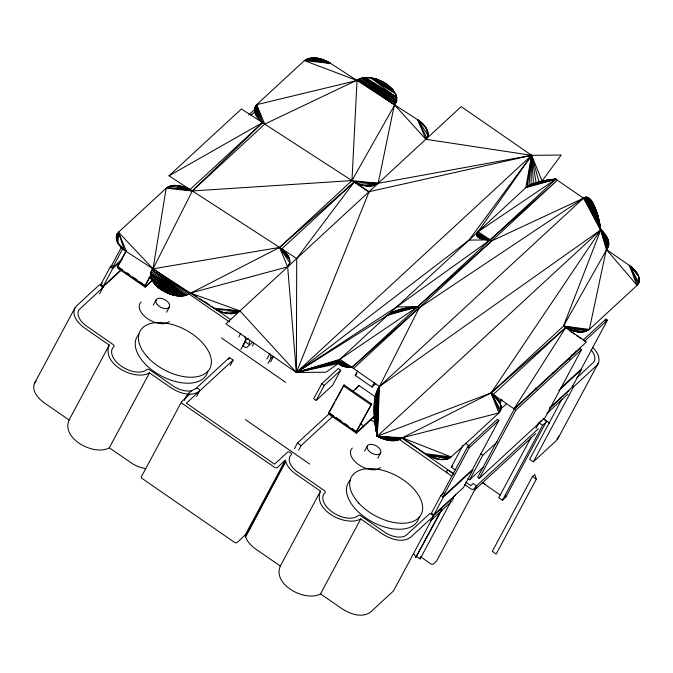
<?xml version="1.0" encoding="UTF-8"?>
<svg xmlns="http://www.w3.org/2000/svg" width="673" height="673" viewBox="0 0 673 673"><rect width="100%" height="100%" fill="white"/><g stroke="black" fill="none" stroke-linecap="round" stroke-linejoin="round"><path stroke-width="1.01" d="M376.518 432.781L377.292 436.197L491.097 392.931L563.486 326.102L607.904 247.462L608.712 245.022L583.483 198.19L419.262 307.771L351.971 367.416L338.46 363.454L325.892 372.219L296.372 372.506L296.709 258.508L354.276 181.971L378.142 183.334L531.636 155.328L561.164 155.042L542.043 180.978L531.022 184.478L525.79 187.691L339.882 359.315C334.178 366.003 347.605 367.744 351.971 367.416L379.471 386.512L377.292 436.197C384.662 440.108 394.967 443.364 402.328 437.803L491.097 392.931L565.757 327.549C572.639 331.301 582.381 334.641 589.371 329.391L637.079 285.352C643.178 278.429 635.27 269.293 629.297 265.355L606.331 249.481L593.106 203.229C591.5 199.974 587.31 194.783 583.483 198.19L379.471 386.512C370.512 401.158 374.44 420.196 377.292 436.197L379.177 437.189M608.712 245.022C609.385 238.949 605.069 233.666 600.753 229.914L584.139 197.669M380.514 437.812L377.292 436.197L377.671 388.96M381.869 438.384L377.292 436.197L378.243 388.001M268.039 363.504L271.017 357.96L270.681 355.647M383.231 438.889L377.292 436.197L378.84 387.185M338.46 363.454L296.372 372.506L239.941 310.909C232.067 316.562 221.257 312.709 213.762 308.167L126.549 251.685C120.543 248.034 112.374 239.108 118.473 232.235L166.181 188.196C174.063 182.543 184.873 186.396 192.36 190.939L296.709 258.508M119.197 245.022L122.427 248.53L117.994 243.205L118.473 232.235L153.032 268.83L189.719 293.605L279.573 247.42L354.276 181.971C361.342 185.529 371.134 188.591 378.142 183.334L394.412 104.719L396.59 101.143L396.557 96.668M348.336 367.214L351.971 367.416L555.873 179.186L538.98 181.727L531.636 155.328L461.224 106.637L225.96 323.814L296.372 372.506L339.882 359.315L417.672 306.762L491.652 240.951L583.483 198.19L555.873 179.186L542.043 180.978L531.636 155.328L369.098 191.687L264.75 124.11C258.743 120.459 250.575 111.533 256.665 104.668L304.381 60.62C312.264 54.976 323.074 58.82 330.561 63.363L417.773 119.844C423.78 123.496 431.957 132.421 425.858 139.294L394.412 104.719L358.482 79.422L264.75 124.11L192.36 190.939L153.032 268.83C146.891 275.265 153.823 284.359 159.493 288.389M256.194 115.63L256.665 104.668L357.035 80.508L351.962 180.591L279.573 247.42L153.032 268.83L151.896 270.125L150.676 273.238L185.201 295.607L189.719 293.605L151.896 270.125L186.236 295.321L189.719 293.605M252.4 342.288L247.117 347.159A2.263 1.296 28.2 0 1 244.358 346.839A2.263 1.296 28.2 0 1 243.39 344.677L245.393 340.841L248.253 338.199M376.072 430.518L377.292 436.197L402.328 437.803L425.286 453.678C432.562 458.414 443.305 462.603 451.171 456.967L498.886 412.928C504.683 405.819 497.212 396.935 491.097 392.931L600.753 229.914L597.809 215.251L593.106 203.229M501.065 408.839L500.914 405.432L500.653 410.362L491.097 392.931L496.851 398.021L499.475 401.739M638.854 282.795L638.551 276.031L629.297 265.355L638.854 282.795L639.114 277.856L639.266 281.272M542.043 180.978L555.873 179.186L478.074 231.739L491.652 240.951L490.121 239.891C485.763 240.11 472.37 238.435 478.074 231.739L531.636 155.328L425.858 139.294L417.773 119.844C422.518 124.404 431.132 130.52 426.892 138.108L417.773 119.844L428.011 135.248L426.329 128.324L419.935 121.367L423.637 124.724M116.505 239.613L117.439 233.422L116.311 236.282M126.549 251.685L118.473 232.235L117.094 241.397L117.439 233.422L116.244 237.906M255.286 113.821L256.665 104.668L264.75 124.11M153.032 268.83L166.181 188.196L192.36 190.939L351.962 180.591L378.142 183.334L375.214 185.117M254.697 112.046L256.665 104.668L262.596 122.595L192.36 190.939L167.51 187.203C175.746 182.804 184.739 187.574 192.36 190.939L170.95 185.841M558.767 436.138L556.369 440.579L533.336 461.846L529.659 459.306L561.905 399.173M638.122 284.157L629.297 265.355L637.079 285.352L606.331 249.481L589.371 329.391L563.486 326.102L582.591 332.008L570.62 329.921L563.486 326.102L586.452 331.158C579.47 333.303 571.957 330.973 565.757 327.549L493.216 394.521L514.054 408.805L586.444 341.985L563.486 326.102L600.753 229.914L600.223 226.271M255.639 105.854L254.512 108.706L256.665 104.668L260.628 120.955M254.436 110.33L256.665 104.668L258.886 119.23M237.022 312.693L239.941 310.909L190.409 293.041L287.657 266.861C293.192 260.813 286.959 252.737 281.735 248.934L354.276 181.971C361.485 185.706 370.89 188.289 378.142 183.334L359.205 184.2M396.59 101.143L361.199 78.219L359.323 78.968L395.976 102.708L396.59 101.143L362.234 77.942L358.482 79.422L395.539 103.423L351.962 180.591M36.106 381.103C29.435 388.801 38.201 398.87 44.805 403.22L69.083 420.002C60.94 438.754 94.321 456.277 109.304 447.823L149.482 372.884L170.698 387.555C178.757 392.813 190.695 397.465 199.41 391.198A2.263 1.296 28.2 0 0 198.619 389.061A2.263 1.296 28.2 0 0 195.801 388.607C190.501 390.862 186.127 394.647 184.293 400.519M533.336 461.846L573.514 386.908L596.547 365.649C602.108 360.08 597.254 351.55 592.492 347.226M345.838 366.894L351.971 367.416L338.183 362.486L296.372 372.506L369.098 191.687M288.692 265.675L289.811 262.823L289.626 259.484L279.573 247.42L287.657 266.861L296.372 372.506L396.641 306.913L417.731 306.711L419.262 307.771L379.471 386.512L600.753 229.914L599.82 223.966M99.579 293.857L103.053 287.379L99.377 284.839L76.343 306.106C69.563 313.778 78.362 323.932 84.983 328.281L109.262 345.072L69.083 420.002M287.657 266.861L289.811 262.823L279.573 247.42M34.239 383.803L75.149 307.494M120.728 270.075L103.263 286.202L100.815 284.511L110.313 266.794L111.827 265.389M121.687 246.755L110.767 267.114L112.29 265.709M122.722 248.732L112.298 268.174L122.175 259.055M103.263 286.202L112.761 268.485L121.115 260.779M151.139 275.19L144.956 285.932L117.405 266.887L126.171 250.533M122.124 258.861L117.405 266.887M123.1 257.044L125.531 252.501M144.956 285.932L151.29 274.13M122.553 269.839L118.246 266.861L117.59 268.09L145.141 287.144L152.376 279.842L148.935 277.461M153.301 305.13L156.119 299.88M166.593 312.255L169.411 306.997M141.414 476.711L181.592 401.773M196.592 396.548L199.57 390.996M238.772 337.038L240.757 333.337M228.467 359.374L229.459 357.523L233.136 360.063L230.158 365.616M240.833 349.413L245.393 340.841M242.675 346.444L245.157 341.817L249.002 344.475L249.624 340.698M252.358 346.006L253.847 343.23M266.937 358.995L269.915 353.443M270.571 361.897L273.549 356.345L271.017 357.96M321.787 383.728L313.753 398.71L316.201 400.41L332.647 385.217L340.689 370.234L338.241 368.543L321.787 383.728L324.235 385.419L340.689 370.234M316.201 400.41L324.235 385.419M141.574 476.509A2.263 1.296 28.2 0 0 142.424 478.688L234.254 542.194A2.263 1.296 28.2 0 0 237.081 542.547L245.098 535.144L285.285 460.214C286.656 466.238 291.342 470.864 296.213 474.339L320.491 491.13L280.305 566.069C272.153 584.803 305.559 602.343 320.533 593.88L360.711 518.942L381.928 533.613C389.987 538.871 401.916 543.523 410.639 537.264L433.673 515.998L429.997 513.457L405.777 535.599A18.465 10.566 28.2 0 1 385.932 533.075L360.938 515.913A2.263 1.296 28.2 0 0 358.154 515.526L357.498 516.065A20.358 11.643 28.2 0 1 332.706 512.33A20.358 11.643 28.2 0 1 324.512 493.259L325.084 492.661A2.263 1.296 28.2 0 0 324.209 490.516L296.297 471.1A18.465 10.566 28.2 0 1 290.324 455.772L291.308 454.645A2.263 1.296 28.2 0 0 290.341 452.483A2.263 1.296 28.2 0 0 287.573 452.163L274.576 464.16L186.413 403.203L233.136 360.063M294.471 448.605L297.441 443.053L329.105 413.828M298.635 450.22L301.117 445.593L332.756 416.394M328.634 412.944L344.063 384.939L371.614 403.985L356.185 431.999L328.634 412.944L329.45 412.187M329.938 411.279L334.809 402.193M335.785 400.376L344.063 384.939M375.862 383.517L372.034 387.051L355.201 375.408L357.556 371.008M375.45 396.902L359.088 385.587L355.361 389.65M372.034 387.051L374.398 382.643M356.185 431.999L371.614 403.985M333.774 415.906L329.476 412.928L328.819 414.156L356.37 433.202L357.026 431.973L374.356 415.981M362.949 427.128L363.605 425.9L360.164 423.519M364.53 451.196L367.349 445.938M377.822 458.313L380.64 453.055M455.478 469.981L451.305 467.096L462.99 445.299M443.961 492.611L440.924 495.412L431.427 513.12L433.883 514.82L463.495 487.479L472.993 469.771L443.372 497.103L433.883 514.82M441.387 495.732L467.685 446.679L497.297 419.338L498.828 420.398L472.53 469.451L442.918 496.783L469.216 447.738L498.828 420.398M433.673 515.998L393.486 590.936L370.453 612.194C361.738 618.462 349.8 613.81 341.749 608.552L320.533 593.88M413.971 553.988A18.465 10.566 28.2 0 1 415.796 557.311L441.631 509.343M415.838 557.454L442.085 509.394M416.789 556.579L420.129 558.884L450.876 501.528M468.004 478.646L469.67 479.799L482.819 455.276L497.339 441.875M514.231 409.218L477.704 477.342L479.235 478.402L545.046 417.655L581.573 349.531L580.042 348.471L514.231 409.218L515.762 410.278L581.573 349.531M479.235 478.402L515.762 410.278M465.766 482.146L470.831 485.645L473.136 483.525L476.812 486.066L436.626 560.996L433.336 564.033A2.263 1.296 28.2 0 1 430.51 563.68L420.347 556.647M569.324 359.399L571.806 354.772M574.33 353.981L575.819 351.205M531.005 437.576L498.76 497.709L502.437 500.249L505.726 497.212A2.263 1.296 28.2 0 0 505.734 495.892M535.969 428.322L538.947 422.77L541.243 420.65M502.437 500.249L542.615 425.311L545.912 422.274A2.263 1.296 28.2 0 0 545.063 420.095L543.363 418.926M505.886 497.01L546.064 422.072M604.892 320.954L605.885 319.103L607.416 320.163L581.119 369.216L560.617 388.136M532.52 476.4L492.333 551.338L496.127 554.123L536.314 479.193L534.799 474.6L532.52 476.4L536.314 479.193M557.564 439.191L598.474 362.882M514.054 408.805L565.757 327.549M355.84 182.248L355.462 182.736L369.04 192.125M341.775 365.851L351.971 367.416L338.898 360.4L296.372 372.506L469.031 240.093L531.636 155.328L536.095 182.56L555.873 179.186L525.79 187.691L531.636 155.328L296.372 372.506L338.326 361.468L351.971 367.416L343.642 366.432M109.262 345.072C101.076 363.79 134.533 381.355 149.482 372.884M320.491 491.13C312.373 509.873 345.703 527.396 360.711 518.942M190.047 189.559L168.999 175.813L241.388 108.984L262.596 122.595L190.047 189.559L185.117 187.33L192.36 190.939L175.232 185.403M248.69 115.024L254.764 109.413M250.987 115.377L254.781 111.878M100.815 284.511L102.33 283.106M101.716 288.128L120.955 270.369M103.053 287.379L79.103 309.706A18.465 10.566 28.2 0 0 85.076 325.042L112.98 344.45A2.263 1.296 28.2 0 1 113.863 346.603L113.283 347.192A20.358 11.643 28.2 0 0 121.477 366.263A20.358 11.643 28.2 0 0 146.277 370.007L146.924 369.469A2.263 1.296 28.2 0 1 149.717 369.856L174.702 387.017A18.465 10.566 28.2 0 0 191.502 390.719M145.141 287.144L151.719 281.07M189.769 394.168L181.752 401.571A2.263 1.296 28.2 0 0 182.602 403.75L274.441 467.255A2.263 1.296 28.2 0 0 277.259 467.617L285.285 460.214M195.767 388.632L229.459 357.523M353.451 368.518L557.463 180.196L490.171 239.84L396.641 306.913M355.201 375.408L356.732 373.995M352.946 391.257L359.088 385.587M356.37 433.202L374.466 416.494M384.594 439.343L377.292 436.197L600.753 229.914L599.374 221.703M499.206 401.983L501.486 399.88M499.231 402.647L502.268 399.846M500.359 409.436L506.466 403.792M583.104 340.134L605.885 319.103M584.635 341.194L607.416 320.163M451.305 467.096L452.836 465.691M558.792 390.559L581.573 369.527L572.075 387.244L549.294 408.275M576.736 377.999L593.788 362.04A18.465 10.566 28.2 0 0 591.054 349.825M469.67 479.799L483.424 467.104M433.101 516.031L453.88 496.851A20.737 11.862 28.2 0 0 455.646 494.293M549.757 408.351L568.996 390.592M430.476 520.936L451.247 501.755A20.737 11.862 28.2 0 0 453.434 497.675M547.124 413.256L567.903 394.075M475.979 486.335L538.358 428.751M476.812 486.066L473.514 489.103A2.263 1.296 28.2 0 1 470.696 488.741L464.765 484.636M474.12 490.533L535.733 433.656M296.372 372.506L387.589 315.267C396.161 308.949 407.325 307.536 417.672 306.762L419.262 307.771M168.999 175.813L262.596 122.595M369.098 186.127L378.142 183.334L364.261 185.622M387.589 315.267L417.672 306.762L413.525 307.031M548.47 179.842L555.873 179.186L527.169 186.606L531.636 155.328L533.42 183.485L555.873 179.186L551.725 179.464M388.969 314.173L417.672 306.762L410.269 307.41M555.873 179.186L528.919 185.521L531.636 155.328L531.022 184.478L555.873 179.186L545.223 180.347M390.727 313.096L417.672 306.762L407.03 307.923M448.252 458.734L439.839 459.466L432.419 457.497L427.557 455.125L448.252 458.734L444.39 459.583L439.839 459.466L434.918 458.38M392.822 312.053L417.672 306.762L403.842 308.554M363.327 77.732L362.234 77.942L396.767 100.311L396.843 98.536L364.472 77.572L363.327 77.732L396.767 100.311L364.472 77.572L366.903 77.462M395.219 311.061L417.672 306.762L400.78 309.294M397.894 310.135L417.672 306.762M223.545 312.592L228.526 313.568L239.941 310.909L216.075 309.546L223.545 312.592L239.941 310.909L235.18 313.256L230.898 313.702L239.941 310.909L213.762 308.167M164.372 291.552C170.673 294.9 178.059 297.054 185.201 295.607L150.592 274.113L184.108 295.817L150.592 275.013L180.532 296.086L182.963 295.969L150.592 275.013M469.031 240.093L490.121 239.891L477.098 232.824M369.485 77.614L365.666 77.488L396.75 97.61C393.074 84.705 378.352 77.555 365.666 77.488L370.823 77.782L394.933 92.748L372.177 78.018L394.311 91.764L373.549 78.312L393.621 90.771L374.928 78.665L392.847 89.795L385.595 83.502L376.308 79.086L392.847 89.795L385.595 83.502M486.529 239.638L490.171 239.84L476.526 233.893M177.95 295.935L180.532 296.086L150.693 275.93C152.973 285.512 162.403 291.392 171.127 294.463L154.597 283.754L151.972 279.808L177.95 295.935L151.156 277.84L180.532 296.086M484.038 239.319L490.171 239.84L476.383 234.919M375.669 428.213L377.292 436.197L401.638 438.367M323.318 59.754L328.247 61.983L318.262 58.332L313.433 57.828L330.561 63.363L304.381 60.62L357.035 80.508M375.307 425.883L377.292 436.197L400.881 438.88M481.843 238.856L490.171 239.84L476.661 235.886M374.996 423.536L377.292 436.197L400.048 439.334M305.71 59.628L330.561 63.363L318.262 58.332M479.975 238.276L490.171 239.84L477.367 236.778M374.735 421.172L377.292 436.197L399.148 439.73M563.486 326.102L588.042 330.384M145.721 468.745L138.562 466.776L133.17 464.168L109.304 447.823M374.516 418.816L377.292 436.197L398.18 440.058M307.309 58.837L330.561 63.363L311.204 57.928M478.478 237.577L490.171 239.84M340.277 365.153L351.971 367.416L339.882 359.315M374.348 416.469L377.292 436.197L397.154 440.319M573.118 330.805L578.04 331.89M374.23 414.147L377.292 436.197L396.069 440.521M309.151 58.273L330.561 63.363M175.258 295.531L172.515 294.875L154.597 283.754L161.848 290.046L171.127 294.463L158.391 287.514L165.684 292.233M339.167 364.354L351.971 367.416M374.154 411.851L377.292 436.197L394.933 440.655M374.138 409.596L377.292 436.197L393.747 440.722M374.171 407.392L377.292 436.197L392.519 440.722M374.255 405.247L377.292 436.197L391.257 440.655M374.39 403.177L377.292 436.197L389.97 440.529M439.839 459.466L427.557 455.125L449.85 457.96L425.286 453.678L451.171 456.967L402.328 437.803L498.886 412.928L491.097 392.931L500.35 403.607L500.653 410.362M374.567 401.175L377.292 436.197L388.649 440.327M374.802 399.274L377.292 436.197L387.312 440.066M376.308 79.086L383.072 81.997M320.785 58.938L328.247 61.983M375.08 397.457L377.292 436.197L385.957 439.73M182.585 186.505L192.36 190.939M216.075 309.546L221.013 311.776M484.989 483.937L482.339 482.507M364.472 77.572L396.75 97.61L395.917 94.725M150.676 273.238L186.236 295.321L151.114 271.606M359.323 78.968L395.539 103.423M357.725 79.936L394.412 104.719M151.896 270.125L188.12 294.581M570.09 331.15L574.33 334.077M576.879 335.844L581.119 338.771M572.042 385.89L573.514 386.908M535.296 387.959L536.97 389.112M543.145 418.429L547.637 421.643A18.465 10.566 28.2 0 1 549.361 423.166M538.947 422.77L542.615 425.311M465.287 443.154L469.468 446.039M480.32 453.543L482.819 455.276M467.685 446.679L469.216 447.738M343.247 385.696L370.798 404.751M482.482 482.726L500.224 495M205.055 301.866L209.337 304.827M211.053 306.013L230.772 319.65M372.564 417.697L375.139 419.472M401.705 437.854L453.93 473.96M193.504 294.412L196.937 296.785M199.511 298.568L202.952 300.94A2.263 1.296 28.2 0 0 204.34 301.538M188.894 293.882L229.535 321.98M370.722 419.616L375.046 422.602M399.257 439.343L451.339 475.803M221.451 337.955L285.739 382.407M126.861 272.817L129.443 274.601M132.884 276.99L137.191 279.96M139.774 281.751L145.797 285.916M336.365 417.689L341.531 421.264M344.971 423.645L348.412 426.026M351.861 428.407L357.026 431.973M110.313 266.794L112.761 268.485M440.924 495.412L443.372 497.103M297.441 443.053L301.117 445.593M245.426 419.616L309.715 464.076M280.305 566.069L256.034 549.277C251.155 545.803 246.478 541.176 245.098 535.144M361.199 78.219L395.976 102.708M381.759 81.315L392.847 89.795M453.459 474.036L449.707 471.041A2.263 1.296 28.2 0 0 446.922 470.654A2.263 1.296 28.2 0 0 447.621 472.783M584.82 197.298L600.753 229.914L602.251 231.268M585.527 197.08L600.753 229.914L603.218 232.235M631.417 266.945L635.051 270.445L637.676 274.172L631.417 266.945L638.551 276.031M493.216 394.521L496.851 398.021L500.35 403.607M586.259 197.021L600.753 229.914L604.118 233.22M419.935 121.367L425.126 126.507M586.999 197.113L600.753 229.914L604.943 234.221M587.748 197.357L600.753 229.914L605.7 235.239M117.994 243.205L124.396 250.163L118.473 232.235M588.513 197.761L600.753 229.914L606.381 236.257M589.279 198.308L600.753 229.914L606.979 237.283M289.037 257.709L281.735 248.934L285.445 252.299L288.137 255.9L281.735 248.934L289.626 259.484M590.053 199.006L600.753 229.914L607.5 238.301M590.827 199.856L600.753 229.914L607.938 239.319M591.592 200.84L600.753 229.914L608.283 240.32M592.358 201.967L600.753 229.914L608.543 241.304M593.838 204.609L600.753 229.914L608.72 242.28M594.562 206.123L600.753 229.914L608.813 243.222M595.26 207.747L600.753 229.914L608.804 244.139M595.942 209.48L600.753 229.914L608.535 245.881M491.097 392.931L499.921 411.733M596.589 211.314L600.753 229.914L608.266 246.688M597.22 213.24L600.753 229.914L607.904 247.462M597.809 215.251L600.753 229.914L607.467 248.186M598.373 217.337L600.753 229.914L606.937 248.859M419.826 557.925L420.129 558.884M598.894 219.491L600.753 229.914M256.665 104.668L257.397 117.447M375.399 395.741L377.292 436.197L377.141 390.062M375.77 394.142L377.292 436.197L376.644 391.291M376.19 392.653L377.292 436.197M380.506 467.542A17.338 9.918 28.2 0 1 358.86 464.791A17.338 9.918 28.2 0 1 352.341 448.067M419.111 517.108A39.581 22.646 28.2 0 1 372.27 521.903A39.581 22.646 28.2 0 1 350.254 480.228M553.248 373.279A39.581 22.646 28.2 0 1 552.07 373.002M169.276 321.475A17.338 9.918 28.2 0 1 147.631 318.724A17.338 9.918 28.2 0 1 141.12 302M207.486 372.506A39.581 22.646 28.2 0 1 159.905 375.214A39.581 22.646 28.2 0 1 139.025 334.17M207.881 371.05A39.581 22.646 28.2 0 1 207.705 371.782M244.753 336.315A18.465 10.566 28.2 0 1 245.384 340.975M285.613 461.434L245.544 536.718L285.613 461.434M176.62 295.767L172.515 294.875L151.972 279.808L176.62 295.767M395.472 93.74L370.823 77.782L396.75 97.61L395.472 93.74M368.468 450.515A7.538 4.316 28.2 0 0 380.405 453.417A7.538 4.316 28.2 0 0 373.103 444.567A7.538 4.316 28.2 0 0 368.468 450.515M358.667 503.025A39.581 22.646 28.2 0 0 420.684 515.266A39.581 22.646 28.2 0 0 379.118 469.502A39.581 22.646 28.2 0 0 358.667 503.025M157.238 304.457A7.538 4.316 28.2 0 0 169.184 307.351A7.538 4.316 28.2 0 0 161.873 298.501A7.538 4.316 28.2 0 0 157.238 304.457M147.437 356.968A39.581 22.646 28.2 0 0 209.454 369.199A39.581 22.646 28.2 0 0 167.888 323.444A39.581 22.646 28.2 0 0 147.437 356.968"/></g></svg>
